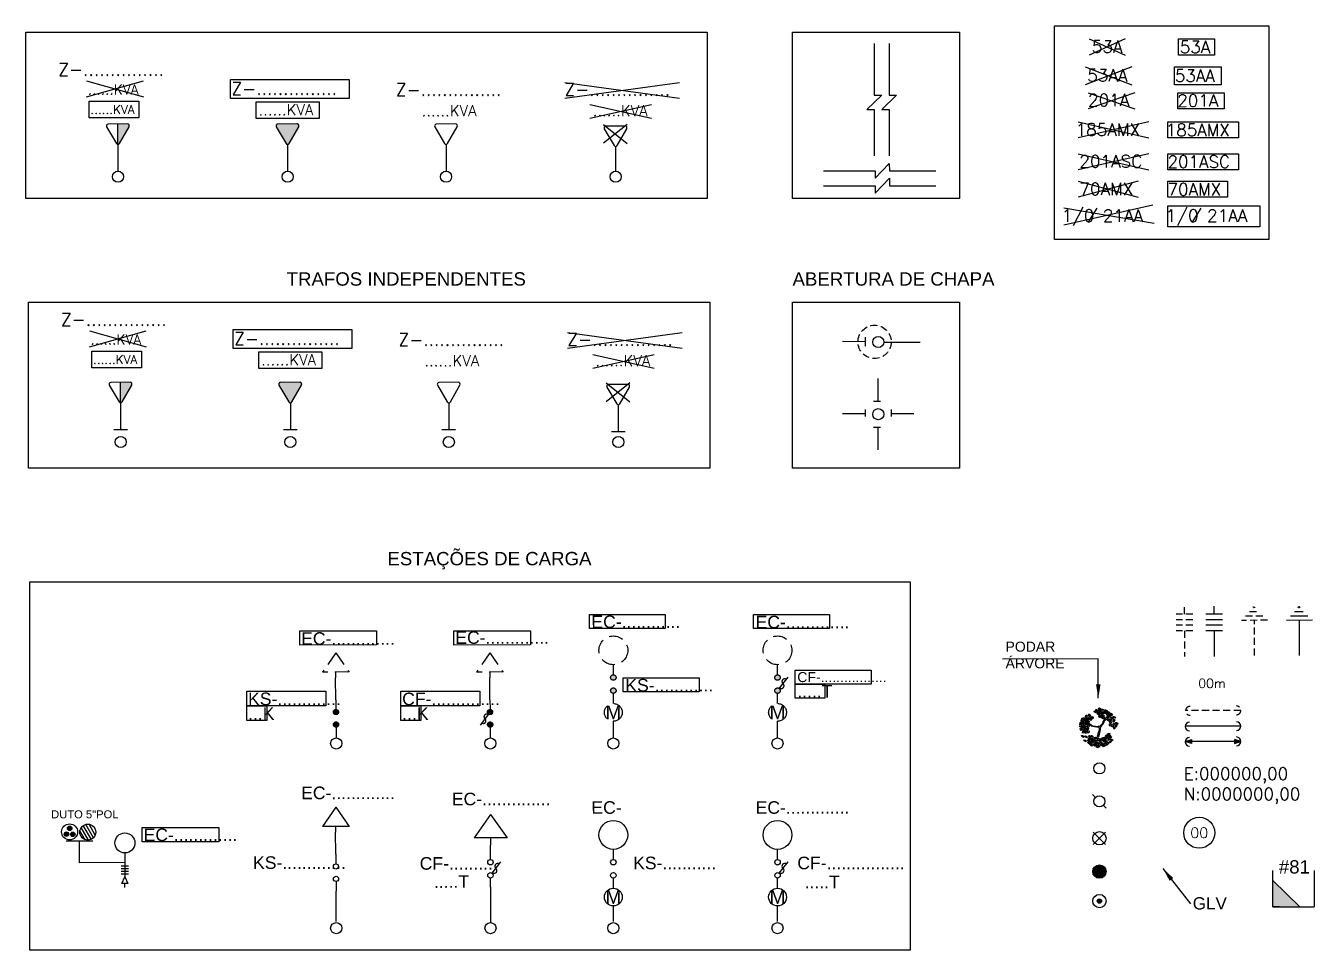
# Model space of a CAD drawing. Header units: millimetres. Extents: x 914 to 1954, y 1483 to 3495.
# Drawn here: x 1011.6 to 1243.3, y 1862 to 2028.2 of the extents above; entities that cross this region are included whole.
import ezdxf
from ezdxf.enums import TextEntityAlignment as Align

# ---------------------------------------------------------------- set-up
doc = ezdxf.new("R2010")
doc.units = ezdxf.units.MM
for name, pattern in [('DASHDOTX2', [50.8, 25.4, -12.7, 0, -12.7]), ('DASHED', [19.05, 12.7, -6.35]), ('DASHED2', [0.375, 0.25, -0.125]), ('DASHEDX2', [38.1, 25.4, -12.7])]:
    doc.linetypes.add(name, pattern=pattern)
for name, color, linetype in [('ATERRAMENTO PROJETADO', 2, 'DASHDOTX2'), ('BT EXISTENTE', 6, 'Continuous'), ('BT PROJETADO', 6, 'DASHEDX2'), ('COTAS', 1, 'Continuous'), ('EQUIP EXISTENTE', 3, 'Continuous'), ('EQUIP PROJETADO', 3, 'DASHEDX2'), ('ESTAI_EXISTENTE', 1, 'Continuous'), ('ESTAI_PROJETADA', 1, 'DASHED'), ('FRONTEIRA', 7, 'Continuous'), ('HACHURA', 1, 'Continuous'), ('instalar', 1, 'Continuous'), ('MT_EXISTENTE', 2, 'Continuous'), ('MUDANÇA DE BITOLA', 3, 'Continuous'), ('NOME DA RUA', 3, 'Continuous'), ('PONTO DO POSTE', 1, 'Continuous'), ('POSTE A RETIRAR', 2, 'Continuous'), ('POSTE A SUBSTITUIR', 2, 'Continuous'), ('POSTE_EXISTENTE', 2, 'Continuous'), ('POSTE_PROJETADO', 2, 'Continuous'), ('PÁRA RAIO EXISTENTE', 2, 'Continuous'), ('PÁRA RAIO PROJETADO', 2, 'DASHDOTX2'), ('RETIRAR', 1, 'Continuous'), ('SEPARAÇÃO DE BT EXIST.', 6, 'DASHED'), ('SEPARAÇÃO DE BT PROJ.', 6, 'DASHED'), ('TOPOGRAFIA', 2, 'Continuous'), ('TXT EQUIPAMENTO', 3, 'Continuous'), ('TXT TOPOGRAFIA', 2, 'Continuous')]:
    doc.layers.add(name, color=color, linetype=linetype)
doc.styles.add('ROMANS', font='romans.shx', dxfattribs={"height": 0.45})
doc.styles.get("Standard").update_dxf_attribs({"font": 'arial.ttf'})
doc.dimstyles.new('ISO-25', dxfattribs={"dimtxt": 2.5, "dimasz": 2.5, "dimexe": 1.25, "dimexo": 0.625, "dimtad": 1, "dimtxsty": 'Standard', "dimcen": 2.5, "dimadec": 0, "dimazin": 0, "dimtfac": 1, "dimtmove": 0, "dimatfit": 3, "dimfxl": 1, "dimarcsym": 0})

# ---------------------------------------------------------------- blocks, each defined once
blk = doc.blocks.new('ESTAÇÃO SIMPLIFICADA')
at = {"layer": 'EQUIP EXISTENTE', "ltscale": 0.1}
for p, q in [((0, -2.16), (0, 0)), ((-5.04, -2.16), (4.92, -2.16)), ((0, -9.18), (-5.04, -2.16)), ((0, -9.18), (4.92, -2.16))]:
    blk.add_line(p, q, dxfattribs=at)
blk = doc.blocks.new('A$C06E910DD')
at = {"layer": 'HACHURA'}
for p, q in [((0, 0.32), (0.15, 0.35)), ((0.05, 0.16), (0, 0.32)), ((0.34, 0), (0.05, 0.16)), ((0.15, 0.35), (0.42, 0.2)), ((0.42, 0.2), (0.34, 0))]:
    blk.add_line(p, q, dxfattribs=at)
blk = doc.blocks.new('A$C0C5567E4')
at = {"layer": 'HACHURA', "color": 2}
for points in [[(1.79, 4.36), (2.12, 4.09), (2.59, 3.92), (3.34, 3.9), (3.68, 4), (3.89, 4.21), (4.13, 4.47), (4.22, 4.8), (4.33, 4.92), (4.38, 5.13)], [(4.62, 5.02), (4.37, 4.8), (4.24, 4.44), (3.72, 3.72), (3.65, 3.34), (3.4, 2.19), (3.26, 1.87)]]:
    blk.add_spline(points, degree=3, dxfattribs=at)
at = {"layer": 'HACHURA', "color": 2, "start_tangent": (0.504133, -0.863626)}
blk.add_spline([(3.1, 1.89), (3.27, 2.31), (3.39, 2.94), (3.53, 3.53), (3.43, 3.69), (3.04, 3.77), (2.61, 3.8), (2.1, 3.95), (1.74, 4.24)], degree=3, dxfattribs=at)
at = {"layer": 'HACHURA', "color": 2}
for p in [(3.38, 6.84), (3.91, 6.65), (0.18, 4.59), (0.82, 4.73), (0.9, 5.05), (1.3, 4.62), (1.69, 4.95), (2.57, 6.3), (2.85, 6.59), (3.05, 6.18), (3.1, 5.91), (3.38, 6.56), (3.4, 5.4), (3.5, 5.59), (3.85, 6.18), (3.87, 5.23), (4.48, 6.51), (4.81, 5.29), (4.88, 4.85), (4.96, 6.2), (5.02, 5.52), (5.28, 4.88), (5.35, 5.69), (5.43, 5.88), (5.56, 5.18), (5.96, 5.33), (0.22, 4.15), (1.1, 4.06), (6.42, 4.25), (0.3, 1.9), (0.72, 1.11), (0.89, 1.82), (2.66, 1.57), (5.5, 1.27)]:
    blk.add_blockref('A$C06E910DD', p, dxfattribs=at)
for p, rotation in [((-0.08, 4.57), 287.5845741692682), ((0.19, 5.31), 287.5845741692682), ((0.48, 5.14), 339.9492653188714), ((0.5, 4.78), 287.5845741692682), ((0.94, 5.86), 287.5845741692682), ((1.24, 4.32), 44.85674982114718), ((1.18, 5.21), 321.8606701227987), ((1.43, 6.06), 287.5845741692682), ((1.58, 5.72), 287.5845741692682), ((2.03, 5.55), 287.5845741692682), ((3.44, 6.27), 339.9492653188714), ((3.74, 6.18), 284.6254055045765), ((4.2, 5.45), 44.85674982114718), ((4.14, 6.34), 321.8606701227987), ((4.3, 5.16), 350.142008727332), ((4.39, 6.27), 321.8606701227987), ((4.68, 6), 333.2656986432685), ((5.8, 4.64), 145.8210064838326), ((6.33, 4.74), 91.82943485019089), ((-0.1, 4.14), 287.5845741692682), ((-0.06, 3.31), 329.2581705778052), ((0.18, 3.88), 287.5845741692682), ((0.35, 3.02), 287.5845741692682), ((0.51, 3.45), 287.5845741692682), ((0.56, 4.3), 287.5845741692682), ((0.61, 3.94), 287.5845741692682), ((0.71, 3.3), 287.5845741692682), ((0.88, 2.99), 287.5845741692682), ((0.92, 3.84), 287.5845741692682), ((1.15, 3.52), 287.5845741692682), ((1.29, 3.07), 287.5845741692682), ((1.3, 4.08), 287.5845741692682), ((1.32, 4.46), 287.5845741692682), ((4.73, 2.5), 237.3343713604188), ((5.1, 2.79), 237.3343713604188), ((5.25, 2.47), 237.3343713604188), ((5.72, 4.05), 117.2882976051406), ((6.13, 3.89), 114.162808360172), ((6.38, 4.16), 108.918745368954), ((6.47, 3.52), 113.6514681379108), ((6.77, 3.85), 110.169164315818), ((1.37, 1.13), 350.142008727332), ((1.41, 0.73), 350.142008727332), ((1.51, 1.52), 350.142008727332), ((1.55, 1.9), 350.142008727332), ((1.78, 0.41), 350.142008727332), ((1.83, 0.85), 350.142008727332), ((1.96, 1.15), 350.142008727332), ((1.97, 1.92), 350.142008727332), ((2.06, 1.42), 350.142008727332), ((2.31, 1.23), 287.5845741692682), ((2.34, 0.37), 350.142008727332), ((2.49, 1.68), 287.5845741692682), ((2.69, 0.52), 350.142008727332), ((2.7, 1.29), 287.5845741692682), ((2.83, 0.06), 350.142008727332), ((3.07, 1.67), 287.5845741692682), ((3.1, 0.68), 350.142008727332), ((3.14, 0.2), 350.142008727332), ((3.43, 0.96), 350.142008727332), ((3.53, 1.34), 350.142008727332), ((3.55, 0.42), 350.142008727332), ((4.01, 1.99), 237.3343713604188), ((3.84, 0.58), 350.142008727332), ((4.05, 1.11), 350.142008727332), ((4.34, 0.69), 237.3343713604188), ((4.29, 1.33), 350.142008727332), ((4.33, 1.64), 350.142008727332), ((4.61, 1.14), 237.3343713604188), ((4.61, 0.9), 350.142008727332), ((4.83, 0.94), 237.3343713604188), ((4.78, 1.73), 350.142008727332), ((5.15, 1.78), 237.3343713604188), ((5.38, 1.35), 237.3343713604188), ((5.44, 2.2), 237.3343713604188)]:
    blk.add_blockref('A$C06E910DD', p, dxfattribs=dict(at, rotation=rotation))
blk = doc.blocks.new('ESTAÇÃO CONSUMIDORA EXISTENTE')
at = {"layer": 'EQUIP EXISTENTE', "ltscale": 0.1}
blk.add_line((-3.98, 0), (0, 0), dxfattribs=at)
blk.add_circle((-6.98, 0), 3, dxfattribs=at)

msp = doc.modelspace()

# ---------------------------------------------------------------- hatches: boundary and pattern name
at = {"layer": 'EQUIP EXISTENTE'}
h = msp.add_hatch(color=256, dxfattribs=at)
h.dxf.hatch_style = 1
h.paths.add_polyline_path([(1028.15, 2006.87, 0.267949), (1028.43, 2007.03), (1030.14, 2010.04, 0.57735), (1029.85, 2010.54), (1028.15, 2010.52)])
h = msp.add_hatch(color=256, dxfattribs=at)
h.dxf.hatch_style = 1
h.paths.add_polyline_path([(1028.63, 1960.41, 0.267949), (1028.92, 1960.58), (1030.62, 1963.59, 0.57735), (1030.33, 1964.08), (1028.63, 1964.07)])
at = {"layer": 'EQUIP PROJETADO', "ltscale": 0.1}
h = msp.add_hatch(color=256, dxfattribs=at)
h.dxf.hatch_style = 1
h.paths.add_polyline_path([(1058.38, 2007.03, 0.57735), (1058.95, 2007.03), (1060.66, 2010.04, 0.57735), (1060.37, 2010.54), (1056.91, 2010.51, 0.57735), (1056.63, 2010.01)])
h = msp.add_hatch(color=256, dxfattribs=at)
h.dxf.hatch_style = 1
h.paths.add_polyline_path([(1058.86, 1960.58, 0.57735), (1059.44, 1960.58), (1061.15, 1963.59, 0.57735), (1060.85, 1964.08), (1057.4, 1964.06, 0.57735), (1057.11, 1963.56)])
h = msp.add_hatch(color=256, dxfattribs=at)
h.dxf.hatch_style = 1
h.paths.add_polyline_path([(1116.75, 1910.99, 1), (1117.73, 1910.99, 1)])
h.paths.add_polyline_path([(1117.73, 1908.64, 1), (1116.75, 1908.64, 1)])
h = msp.add_hatch(color=256, dxfattribs=at)
h.dxf.hatch_style = 1
h.paths.add_polyline_path([(1146.77, 1910.5, 1), (1146.77, 1911.48, 1)])
h.paths.add_polyline_path([(1146.77, 1908.15, 1), (1146.77, 1909.13, 1)])
h = msp.add_hatch(color=256, dxfattribs=at)
h.dxf.hatch_style = 1
h.paths.add_polyline_path([(1067.82, 1904.79, 1), (1066.89, 1904.79, 1)])
h = msp.add_hatch(color=256, dxfattribs=at)
h.dxf.hatch_style = 1
h.paths.add_polyline_path([(1095.54, 1904.79, 1), (1094.6, 1904.79, 1)])
h = msp.add_hatch(color=256, dxfattribs=at)
h.dxf.hatch_style = 1
h.paths.add_polyline_path([(1067.84, 1902.55, 1), (1066.91, 1902.55, 1)])
h = msp.add_hatch(color=256, dxfattribs=at)
h.dxf.hatch_style = 1
h.paths.add_polyline_path([(1095.56, 1902.55, 1), (1094.62, 1902.55, 1)])
at = {"layer": 'HACHURA', "ltscale": 0.1}
h = msp.add_hatch(color=256, dxfattribs=at)
h.dxf.hatch_style = 1
h.paths.add_polyline_path([(1019.06, 1883.89, 1), (1019.86, 1883.89, 1)])
h.paths.add_polyline_path([(1018.48, 1882.83, 1), (1019.28, 1882.83, 1)])
h.paths.add_polyline_path([(1020.43, 1882.81, 1), (1019.63, 1882.81, 1)])
at = {"layer": 'HACHURA', "linetype": 'Continuous', "ltscale": 0.15}
h = msp.add_hatch(dxfattribs=at)
h.set_pattern_fill('LINE', color=256, scale=0.158522, angle=120, style=0)
h.set_pattern_definition([(120, (-4921.5705, 1204.68743), (-0.43587805, -0.25165431), [])])
h.paths.add_polyline_path([(1024.18, 1883.2, 1), (1021.29, 1883.2, 1)])
at = {"layer": 'MUDANÇA DE BITOLA', "ltscale": 0.1}
h = msp.add_hatch(color=1, dxfattribs=at)
h.dxf.hatch_style = 1
h.paths.add_polyline_path([(1221.21, 1899.16), (1221.21, 1899.86), (1220.06, 1899.51)])
h = msp.add_hatch(color=1, dxfattribs=at)
h.dxf.hatch_style = 1
h.paths.add_polyline_path([(1230.08, 1899.51), (1228.93, 1899.86), (1228.93, 1899.16)])
at = {"layer": 'POSTE A SUBSTITUIR', "ltscale": 0.1}
h = msp.add_hatch(color=256, dxfattribs=at)
h.dxf.hatch_style = 1
h.paths.add_polyline_path([(1205.05, 1870.81, -1), (1204.25, 1870.81, -1)])
at = {"layer": 'POSTE_PROJETADO', "ltscale": 0.1}
h = msp.add_hatch(color=256, dxfattribs=at)
h.dxf.hatch_style = 1
h.paths.add_polyline_path([(1205.85, 1876.11, 0.393105), (1204.73, 1877.31), (1204.56, 1877.31, 0.393105), (1203.45, 1876.11, 1)])
at = {"layer": 'TXT TOPOGRAFIA', "ltscale": 0.1}
h = msp.add_hatch(color=256, dxfattribs=at)
h.dxf.hatch_style = 1
h.paths.add_polyline_path([(1235.83, 1869.78), (1240.7, 1869.78), (1235.83, 1874.51)])

# ---------------------------------------------------------------- linework, layer by layer
at = {"ltscale": 0.1}
for p, q in [((1117.24, 1913.3), (1117.24, 1913.3)), ((1117.24, 1913.3), (1117.24, 1913.3)), ((1117.24, 1913.3), (1117.24, 1913.3)), ((1117.24, 1913.3), (1117.24, 1913.3)), ((1117.24, 1913.3), (1117.24, 1913.3)), ((1117.24, 1913.3), (1117.24, 1913.3)), ((1117.24, 1913.3), (1117.24, 1913.3)), ((1117.24, 1913.3), (1117.24, 1913.3)), ((1117.24, 1913.3), (1117.24, 1913.3)), ((1146.77, 1913.3), (1146.77, 1913.3)), ((1146.77, 1913.3), (1146.77, 1913.3)), ((1146.77, 1913.3), (1146.77, 1913.3)), ((1146.77, 1913.3), (1146.77, 1913.3)), ((1146.77, 1913.3), (1146.77, 1913.3)), ((1146.77, 1913.3), (1146.77, 1913.3)), ((1146.77, 1913.3), (1146.77, 1913.3)), ((1146.77, 1913.3), (1146.77, 1913.3)), ((1146.77, 1913.3), (1146.77, 1913.3)), ((1117.24, 1880.1), (1117.24, 1880.1)), ((1117.24, 1880.1), (1117.24, 1880.1)), ((1117.24, 1880.1), (1117.24, 1880.1)), ((1117.24, 1880.1), (1117.24, 1880.1)), ((1117.24, 1880.1), (1117.24, 1880.1)), ((1117.24, 1880.1), (1117.24, 1880.1)), ((1117.24, 1880.1), (1117.24, 1880.1)), ((1117.24, 1880.1), (1117.24, 1880.1)), ((1117.24, 1880.1), (1117.24, 1880.1)), ((1146.77, 1880.1), (1146.77, 1880.1)), ((1146.77, 1880.1), (1146.77, 1880.1)), ((1146.77, 1880.1), (1146.77, 1880.1)), ((1146.77, 1880.1), (1146.77, 1880.1)), ((1146.77, 1880.1), (1146.77, 1880.1)), ((1146.77, 1880.1), (1146.77, 1880.1)), ((1146.77, 1880.1), (1146.77, 1880.1)), ((1146.77, 1880.1), (1146.77, 1880.1)), ((1146.77, 1880.1), (1146.77, 1880.1))]:
    msp.add_line(p, q, dxfattribs=at)
at = {"layer": 'ATERRAMENTO PROJETADO', "linetype": 'DASHED2', "ltscale": 5}
for p, q in [((1234.88, 1921.29, 0), (1230.19, 1921.28, 0)), ((1230.92, 1922.07, 0), (1234.05, 1922.07, 0)), ((1231.65, 1922.86, 0), (1233.21, 1922.86, 0)), ((1232.54, 1914.99), (1232.54, 1921.28, 0))]:
    msp.add_line(p, q, dxfattribs=at)
at = {"layer": 'ATERRAMENTO PROJETADO', "linetype": 'Continuous', "ltscale": 0.7}
for p, q in [((1242.98, 1921.29, 0), (1238.28, 1921.28, 0)), ((1239.01, 1922.07, 0), (1242.14, 1922.07, 0)), ((1239.74, 1922.86, 0), (1241.31, 1922.86, 0)), ((1240.63, 1914.99), (1240.63, 1921.28, 0))]:
    msp.add_line(p, q, dxfattribs=at)
at = {"layer": 'ATERRAMENTO PROJETADO', "linetype": 'DASHED2', "ltscale": 0.1}
msp.add_circle((1232.42, 1923.64, 0), 0.13, dxfattribs=at)
at = {"layer": 'ATERRAMENTO PROJETADO', "linetype": 'Continuous', "ltscale": 0.1}
msp.add_circle((1240.52, 1923.64, 0), 0.13, dxfattribs=at)
at = {"layer": 'BT EXISTENTE', "ltscale": 0.1}
for p, q in [((1162.55, 1971.38), (1158.46, 1971.39)), ((1165.88, 1971.32), (1172.41, 1971.32)), ((1164.83, 1964.76), (1164.82, 1960.67)), ((1162.55, 1958.4), (1158.46, 1958.41)), ((1171.29, 1958.39), (1167.21, 1958.4)), ((1164.82, 1956.02), (1164.81, 1951.93))]:
    msp.add_line(p, q, dxfattribs=at)
at = {"layer": 'BT PROJETADO', "ltscale": 0.1}
msp.add_line((1162.55, 1972.2), (1162.55, 1970.56), dxfattribs=at)
at = {"layer": 'EQUIP EXISTENTE'}
for p, q in [((1028.15, 2006.87), (1028.15, 2010.52)), ((1028.15, 2006.87), (1028.15, 2002.04)), ((1058.67, 2006.87), (1058.67, 2002.04)), ((1087.15, 2006.87), (1087.15, 2002.04)), ((1117.65, 2006.49), (1117.65, 2002.04)), ((1028.63, 1960.41), (1028.63, 1964.07)), ((1028.63, 1960.41), (1028.63, 1955.59)), ((1059.15, 1960.41), (1059.15, 1955.59)), ((1087.64, 1960.41), (1087.64, 1955.59)), ((1118.13, 1960.04), (1118.13, 1955.21)), ((1027.42, 1955.59), (1029.85, 1955.59)), ((1057.94, 1955.59), (1060.37, 1955.59)), ((1086.42, 1955.59), (1088.85, 1955.59)), ((1116.91, 1955.21), (1119.35, 1955.21)), ((1067.33, 1887.67), (1064.93, 1884.22)), ((1067.33, 1887.67), (1069.72, 1884.21)), ((1069.72, 1884.24), (1064.93, 1884.22)), ((1029.4, 1877.07), (1029.4, 1875.15)), ((1095.44, 1875.83), (1097.03, 1877.88)), ((1147.07, 1875.83), (1148.67, 1877.88))]:
    msp.add_line(p, q, dxfattribs=at)
at = {"layer": 'EQUIP EXISTENTE', "ltscale": 0.1}
for p, q in [((1030.05, 1877.07), (1028.75, 1877.07)), ((1030.05, 1876.59), (1028.74, 1876.59)), ((1030.05, 1876.11), (1028.74, 1876.11)), ((1030.05, 1875.63), (1028.74, 1875.63)), ((1028.82, 1873.96), (1029.4, 1875.15)), ((1029.4, 1875.15), (1029.94, 1873.94)), ((1029.94, 1873.94), (1028.82, 1873.96)), ((1029.4, 1873.23), (1029.4, 1873.95))]:
    msp.add_line(p, q, dxfattribs=at)
at = {"layer": 'EQUIP EXISTENTE'}
for points in [[(1028.43, 2007.03), (1030.14, 2010.04, 0.57735), (1029.85, 2010.54), (1026.39, 2010.51, 0.57735), (1026.11, 2010.01), (1027.86, 2007.03, 0.57735)], [(1087.44, 2007.03), (1089.15, 2010.04, 0.57735), (1088.86, 2010.54), (1085.4, 2010.51, 0.57735), (1085.12, 2010.01), (1086.86, 2007.03, 0.57735)], [(1117.93, 2006.66), (1119.64, 2009.66, 0.57735), (1119.35, 2010.16), (1115.89, 2010.14, 0.57735), (1115.61, 2009.64), (1117.36, 2006.66, 0.57735)], [(1028.92, 1960.58), (1030.62, 1963.59, 0.57735), (1030.33, 1964.08), (1026.88, 1964.06, 0.57735), (1026.59, 1963.56), (1028.34, 1960.58, 0.57735)], [(1087.93, 1960.58), (1089.63, 1963.59, 0.57735), (1089.34, 1964.08), (1085.88, 1964.06, 0.57735), (1085.6, 1963.56), (1087.35, 1960.58, 0.57735)], [(1118.42, 1960.21), (1120.12, 1963.21, 0.57735), (1119.83, 1963.71), (1116.38, 1963.68, 0.57735), (1116.09, 1963.18), (1117.84, 1960.2, 0.57735)]]:
    msp.add_lwpolyline(points, format="xyb", close=True, dxfattribs=at)
at = {"layer": 'EQUIP EXISTENTE', "ltscale": 0.1}
msp.add_circle((1067.4, 1899.14), 1, dxfattribs=at)
at = {"layer": 'EQUIP EXISTENTE'}
for centre, radius in [((1117.24, 1882.7), 2.59), ((1146.77, 1882.7), 2.59), ((1067.35, 1877.04), 0.467), ((1095.14, 1877.79), 0.49), ((1117.24, 1877.79), 0.49), ((1146.77, 1877.79), 0.49), ((1067.37, 1874.79), 0.467), ((1095.14, 1875.44), 0.49), ((1117.24, 1875.44), 0.49), ((1146.77, 1875.44), 0.49), ((1117.24, 1871.53), 1.6), ((1146.77, 1871.53), 1.6)]:
    msp.add_circle(centre, radius, dxfattribs=at)
for centre, start, end in [((1096.41, 1877.08), 52.1557, 232.1557), ((1148.05, 1877.08), 52.1557, 232.1557), ((1095.81, 1876.31), 232.1557, 52.1557), ((1147.45, 1876.31), 232.1557, 52.1557)]:
    msp.add_arc(centre, 0.49, start, end, dxfattribs=at)
at = {"layer": 'EQUIP PROJETADO', "ltscale": 0.1}
for p, q in [((1067.33, 1915.43), (1064.93, 1911.97)), ((1067.33, 1915.43), (1069.72, 1911.96)), ((1095.04, 1915.43), (1092.65, 1911.97)), ((1095.04, 1915.43), (1097.43, 1911.96)), ((1069.72, 1912), (1064.93, 1911.97)), ((1097.43, 1912), (1092.65, 1911.97))]:
    msp.add_line(p, q, dxfattribs=at)
at = {"layer": 'EQUIP PROJETADO', "ltscale": 0.15}
for p, q in [((1147.07, 1909.02), (1148.67, 1911.08)), ((1094.79, 1904.42), (1093.28, 1902.44))]:
    msp.add_line(p, q, dxfattribs=at)
at = {"layer": 'EQUIP PROJETADO'}
for points in [[(1058.95, 2007.03), (1060.66, 2010.04, 0.57735), (1060.37, 2010.54), (1056.91, 2010.51, 0.57735), (1056.63, 2010.01), (1058.38, 2007.03, 0.57735)], [(1059.44, 1960.58), (1061.15, 1963.59, 0.57735), (1060.85, 1964.08), (1057.4, 1964.06, 0.57735), (1057.11, 1963.56), (1058.86, 1960.58, 0.57735)]]:
    msp.add_lwpolyline(points, format="xyb", close=True, dxfattribs=at)
at = {"layer": 'EQUIP PROJETADO', "ltscale": 0.1}
for centre, radius in [((1117.24, 1915.89), 2.59), ((1146.77, 1915.89), 2.59), ((1117.24, 1904.73), 1.6), ((1146.77, 1904.73), 1.6)]:
    msp.add_circle(centre, radius, dxfattribs=at)
at = {"layer": 'EQUIP PROJETADO'}
for centre, radius in [((1117.24, 1910.99), 0.49), ((1146.77, 1910.99), 0.49), ((1117.24, 1908.64), 0.49), ((1146.77, 1908.64), 0.49), ((1067.35, 1904.79), 0.467), ((1095.07, 1904.79), 0.467), ((1067.37, 1902.55), 0.467), ((1095.09, 1902.55), 0.467)]:
    msp.add_circle(centre, radius, dxfattribs=at)
for centre, radius, start, end in [((1147.45, 1909.51), 0.49, 232.1557, 52.1557), ((1148.05, 1910.28), 0.49, 52.1557, 232.1557), ((1093.87, 1903.21), 0.467, 232.645, 52.645), ((1094.44, 1903.95), 0.467, 52.645, 232.645)]:
    msp.add_arc(centre, radius, start, end, dxfattribs=at)
at = {"layer": 'ESTAI_EXISTENTE', "ltscale": 0.1}
for p, q in [((1230.08, 1902.26), (1220.06, 1902.26)), ((1230.08, 1899.51), (1221.21, 1899.51))]:
    msp.add_line(p, q, dxfattribs=at)
for centre, start, end in [((1220.85, 1902.19), 89.8557, 269.8557), ((1229.28, 1902.26), 269.8557, 89.8557), ((1220.85, 1899.44), 89.8557, 269.8557), ((1229.28, 1899.51), 269.8557, 89.8557)]:
    msp.add_arc(centre, 0.8, start, end, dxfattribs=at)
at = {"layer": 'ESTAI_PROJETADA', "ltscale": 0.1}
msp.add_line((1230.08, 1905.09), (1220.15, 1905.09), dxfattribs=at)
for centre, start, end in [((1220.95, 1905.02), 89.8557, 269.8557), ((1229.28, 1905.09), 269.8557, 89.8557)]:
    msp.add_arc(centre, 0.8, start, end, dxfattribs=at)
at = {"layer": 'FRONTEIRA', "ltscale": 0.1}
for points in [[(1196.56, 2028.18), (1235.1, 2028.18), (1235.1, 1989.76), (1196.56, 1989.76)], [(1011.57, 2027.01), (1134.13, 2027.01), (1134.13, 1997.14), (1011.57, 1997.14)], [(1149.45, 2027.01), (1179.51, 2027.01), (1179.51, 1997.14), (1149.45, 1997.14)], [(1012.06, 1978.48), (1134.62, 1978.48), (1134.62, 1948.62), (1012.06, 1948.62)], [(1149.45, 1978.48), (1179.51, 1978.48), (1179.51, 1948.62), (1149.45, 1948.62)], [(1012.31, 1928.2), (1170.61, 1928.2), (1170.61, 1861.97), (1012.31, 1861.97)]]:
    msp.add_lwpolyline(points, close=True, dxfattribs=at)
at = {"layer": 'HACHURA'}
for p, q in [((1022.52, 2018.27), (1032.73, 2015.42)), ((1022.52, 2015.42), (1032.73, 2018.27)), ((1108.53, 2017.98), (1129.11, 2015.19)), ((1108.53, 2015.19), (1129.11, 2017.98)), ((1113.04, 2014.04), (1124.11, 2011.56)), ((1113.04, 2011.56), (1124.11, 2014.04)), ((1023.01, 1973.32), (1033.22, 1970.47)), ((1023.01, 1970.47), (1033.22, 1973.32)), ((1109.02, 1973.03), (1129.6, 1970.24)), ((1109.02, 1970.24), (1129.6, 1973.03)), ((1113.53, 1969.1), (1124.59, 1966.61)), ((1113.53, 1966.61), (1124.59, 1969.1))]:
    msp.add_line(p, q, dxfattribs=at)
at = {"layer": 'HACHURA', "linetype": 'Continuous', "ltscale": 0.15}
for p, q in [((1018.84, 1881.64), (1023.66, 1881.61)), ((1021.22, 1877.68), (1021.25, 1881.63)), ((1029.4, 1877.72), (1021.22, 1877.68))]:
    msp.add_line(p, q, dxfattribs=at)
at = {"layer": 'HACHURA'}
for points in [[(1048.39, 2015.11), (1048.39, 2018.54), (1069.74, 2018.54), (1069.75, 2015.12)], [(1022.97, 2011.62), (1022.97, 2014.6), (1031.92, 2014.61), (1031.92, 2011.63)], [(1052.99, 2011.5), (1052.99, 2014.48), (1064.35, 2014.49), (1064.35, 2011.51)], [(1048.87, 1970.16), (1048.87, 1973.59), (1070.23, 1973.59), (1070.23, 1970.17)], [(1023.46, 1966.67), (1023.45, 1969.65), (1032.41, 1969.66), (1032.41, 1966.68)], [(1053.48, 1966.55), (1053.48, 1969.53), (1064.83, 1969.54), (1064.83, 1966.56)], [(1112.93, 1919.8), (1112.93, 1922.32), (1126.57, 1922.32), (1126.57, 1919.8)], [(1142.46, 1919.8), (1142.46, 1922.32), (1156.11, 1922.32), (1156.11, 1919.8)], [(1060.84, 1916.84), (1060.84, 1919.39), (1074.64, 1919.39), (1074.64, 1916.85)], [(1088.55, 1916.84), (1088.55, 1919.39), (1102.35, 1919.39), (1102.35, 1916.85)], [(1149.96, 1909.82), (1149.96, 1912.34), (1163.61, 1912.34), (1163.61, 1909.82)], [(1119.03, 1908.43), (1119.03, 1910.95), (1132.68, 1910.95), (1132.68, 1908.43)], [(1149.96, 1907.3), (1149.96, 1909.82), (1155.3, 1909.82), (1155.3, 1907.3)], [(1051.3, 1905.9), (1051.3, 1908.54), (1065.52, 1908.55), (1065.52, 1905.91)], [(1079.01, 1905.9), (1079.01, 1908.54), (1093.24, 1908.55), (1093.24, 1905.91)], [(1051.3, 1903.28), (1051.3, 1905.9), (1054.91, 1905.9), (1054.91, 1903.28)], [(1079.01, 1903.28), (1079.01, 1905.9), (1082.63, 1905.9), (1082.63, 1903.28)], [(1032.49, 1881.47), (1032.49, 1884.02), (1046.28, 1884.02), (1046.29, 1881.48)]]:
    msp.add_lwpolyline(points, close=True, dxfattribs=at)
at = {"layer": 'HACHURA', "linetype": 'Continuous', "ltscale": 0.15}
for centre, radius in [((1019.46, 1883.25), 1.44), ((1019.46, 1883.89), 0.398), ((1022.73, 1883.2), 1.44), ((1018.88, 1882.83), 0.398), ((1020.03, 1882.81), 0.398)]:
    msp.add_circle(centre, radius, dxfattribs=at)
at = {"layer": 'instalar', "ltscale": 0.1}
for points in [[(1218.9, 2025.81), (1225.37, 2025.81), (1225.37, 2022.88), (1218.9, 2022.88)], [(1218.17, 2020.79), (1226.57, 2020.79), (1226.57, 2017.56), (1218.17, 2017.56)], [(1218.73, 2016.13), (1227.1, 2016.13), (1227.1, 2013.26), (1218.73, 2013.26)], [(1216.94, 2010.94), (1229.64, 2010.94), (1229.64, 2008.05), (1216.94, 2008.05)], [(1216.94, 2005.15), (1229.64, 2005.15), (1229.64, 2002.26), (1216.94, 2002.26)], [(1216.94, 2000.25), (1227.71, 2000.25), (1227.71, 1997.35), (1216.94, 1997.35)]]:
    msp.add_lwpolyline(points, close=True, dxfattribs=at)
at = {"layer": 'MT_EXISTENTE', "ltscale": 0.1}
for p, q in [((1067.3, 1911.98), (1067.3, 1910.94)), ((1095.01, 1911.98), (1095.02, 1910.94)), ((1067.34, 1906.99), (1067.3, 1910.94)), ((1095.05, 1906.99), (1095.02, 1910.94)), ((1117.24, 1900.14), (1117.24, 1903.13)), ((1146.77, 1900.14), (1146.77, 1903.13)), ((1067.34, 1879.24), (1067.3, 1883.19)), ((1067.4, 1867.14), (1067.39, 1872.59)), ((1095.14, 1873.3), (1095.14, 1866.94))]:
    msp.add_line(p, q, dxfattribs=at)
at = {"layer": 'MT_EXISTENTE'}
for p, q in [((1117.24, 1911.48), (1117.24, 1913.3)), ((1146.77, 1911.48), (1146.77, 1913.3)), ((1067.34, 1906.99), (1067.35, 1905.25)), ((1095.05, 1906.99), (1095.07, 1905.25)), ((1117.24, 1906.33), (1117.24, 1908.15)), ((1146.77, 1906.33), (1146.77, 1908.15)), ((1067.38, 1902.08), (1067.39, 1900.14)), ((1095.1, 1902.08), (1095.11, 1900.14)), ((1067.3, 1884.23), (1067.3, 1883.19)), ((1067.34, 1879.24), (1067.35, 1877.5)), ((1095.14, 1878.28), (1095.14, 1880.87)), ((1117.24, 1878.28), (1117.24, 1880.1)), ((1146.77, 1878.28), (1146.77, 1880.1)), ((1095.14, 1873.3), (1095.14, 1874.95)), ((1117.24, 1873.13), (1117.24, 1874.95)), ((1146.77, 1873.13), (1146.77, 1874.95)), ((1067.38, 1874.33), (1067.39, 1872.59)), ((1117.24, 1867.14), (1117.24, 1869.93)), ((1146.77, 1867.14), (1146.77, 1869.93))]:
    msp.add_line(p, q, dxfattribs=at)
at = {"layer": 'MUDANÇA DE BITOLA', "color": 1, "ltscale": 0.1}
for points in [[(1220.06, 1899.51), (1221.21, 1899.86), (1221.21, 1899.16), (1220.06, 1899.51)], [(1230.08, 1899.51), (1228.93, 1899.86), (1228.93, 1899.16), (1230.08, 1899.51)]]:
    msp.add_lwpolyline(points, close=True, dxfattribs=at)
at = {"layer": 'PONTO DO POSTE'}
msp.add_circle((1222.61, 1883.09), 2.79, dxfattribs=at)
at = {"layer": 'POSTE A RETIRAR', "ltscale": 0.1}
for p, q in [((1203.54, 1883.21), (1205.75, 1881)), ((1203.54, 1881), (1205.75, 1883.21))]:
    msp.add_line(p, q, dxfattribs=at)
at = {"layer": 'POSTE A RETIRAR'}
msp.add_circle((1204.65, 1882.1), 1.2, dxfattribs=at)
at = {"layer": 'POSTE A SUBSTITUIR'}
msp.add_circle((1204.65, 1870.81), 1.2, dxfattribs=at)
at = {"layer": 'POSTE A SUBSTITUIR', "ltscale": 0.1}
msp.add_circle((1204.65, 1870.81), 0.4, dxfattribs=at)
at = {"layer": 'POSTE_EXISTENTE', "ltscale": 0.1}
for p, q in [((1203.41, 1889.98), (1203.94, 1889.45)), ((1205.35, 1888.04), (1205.88, 1887.51))]:
    msp.add_line(p, q, dxfattribs=at)
for centre in [(1028.16, 2001.04), (1058.68, 2001.04), (1087.16, 2001.04), (1117.66, 2001.04), (1164.88, 1971.32), (1164.88, 1958.35), (1028.65, 1953.34), (1059.16, 1953.34), (1087.65, 1953.34), (1118.15, 1953.34), (1095.12, 1899.14), (1117.23, 1899.14), (1146.76, 1899.14), (1204.65, 1894.66), (1204.65, 1888.74), (1067.4, 1865.94), (1095.14, 1865.94), (1117.23, 1865.94), (1146.76, 1865.94)]:
    msp.add_circle(centre, 1, dxfattribs=at)
at = {"layer": 'POSTE_PROJETADO'}
msp.add_circle((1204.65, 1876.11), 1.2, dxfattribs=at)
at = {"layer": 'PÁRA RAIO EXISTENTE', "linetype": 'Continuous', "ltscale": 0.05}
for p, q in [((1225.29, 1922.39), (1225.29, 1923.82)), ((1226.79, 1922.4), (1223.79, 1922.39)), ((1226.79, 1921.4), (1223.79, 1921.39)), ((1226.8, 1920.4), (1223.8, 1920.39)), ((1226.8, 1919.4), (1223.8, 1919.39)), ((1225.3, 1919.39), (1225.31, 1914.77))]:
    msp.add_line(p, q, dxfattribs=at)
at = {"layer": 'PÁRA RAIO PROJETADO', "linetype": 'DASHEDX2', "ltscale": 0.05}
for p, q in [((1219.97, 1922.39), (1219.96, 1923.82)), ((1221.47, 1922.4), (1218.47, 1922.39)), ((1221.47, 1921.4), (1218.47, 1921.39)), ((1221.47, 1920.4), (1218.47, 1920.39)), ((1221.47, 1919.4), (1218.47, 1919.39)), ((1219.97, 1919.39), (1219.98, 1914.77))]:
    msp.add_line(p, q, dxfattribs=at)
at = {"layer": 'RETIRAR', "ltscale": 0.1}
for p, q in [((1202.82, 2025.81), (1209.29, 2022.88)), ((1209.29, 2025.81), (1202.82, 2022.88)), ((1202.09, 2020.79), (1210.49, 2017.56)), ((1210.49, 2020.79), (1202.09, 2017.56)), ((1202.65, 2016.13), (1211.02, 2013.26)), ((1211.02, 2016.13), (1202.65, 2013.26)), ((1200.86, 2010.94), (1213.56, 2008.05)), ((1213.56, 2010.94), (1200.86, 2008.05)), ((1200.86, 2005.15), (1213.56, 2002.26)), ((1213.56, 2005.15), (1200.86, 2002.26)), ((1200.86, 2000.25), (1211.63, 1997.35)), ((1211.63, 2000.25), (1200.86, 1997.35)), ((1214.25, 1995.92), (1198.27, 1992.34)), ((1198.27, 1995.47), (1214.51, 1992.71))]:
    msp.add_line(p, q, dxfattribs=at)
msp.add_lwpolyline([(1216.94, 1995.8), (1233.49, 1995.8), (1233.49, 1992.02), (1216.94, 1992.02)], close=True, dxfattribs=at)
at = {"layer": 'SEPARAÇÃO DE BT EXIST.', "ltscale": 0.1}
for p, q in [((1164, 1960.67), (1165.64, 1960.67)), ((1162.55, 1959.22), (1162.55, 1957.58)), ((1167.21, 1959.22), (1167.21, 1957.58)), ((1164, 1956.02), (1165.64, 1956.02))]:
    msp.add_line(p, q, dxfattribs=at)
at = {"layer": 'SEPARAÇÃO DE BT PROJ.', "ltscale": 0.1}
msp.add_circle((1164.22, 1971.35), 2.99, dxfattribs=at)
at = {"layer": 'TOPOGRAFIA'}
for p, q in [((1115.48, 2010.42), (1119.7, 2007.04)), ((1119.71, 2010.41), (1115.48, 2007.05)), ((1120.19, 1963.96), (1115.96, 1960.59)), ((1115.97, 1963.97), (1120.18, 1960.58))]:
    msp.add_line(p, q, dxfattribs=at)
for points in [[(1164.17, 2024.99), (1164.17, 2015.69), (1165.51, 2015.69), (1162.84, 2013.16), (1164.17, 2013.16), (1164.17, 2004.78)], [(1166.85, 2024.99), (1166.85, 2015.69), (1168.19, 2015.69), (1165.51, 2013.16), (1166.85, 2013.16), (1166.85, 2004.78)], [(1155.04, 2002.11), (1164.35, 2002.11), (1164.35, 2000.77), (1166.87, 2003.45), (1166.88, 2002.11), (1175.26, 2002.11)], [(1155.04, 1999.43), (1164.35, 1999.43), (1164.35, 1998.09), (1166.88, 2000.77), (1166.88, 1999.43), (1175.26, 1999.43)]]:
    msp.add_lwpolyline(points, dxfattribs=at)
at = {"layer": 'TXT TOPOGRAFIA', "ltscale": 0.1}
for p, q in [((1204.21, 1995.42), (1202.59, 1992.82)), ((1222.87, 1995.42), (1221.26, 1992.82)), ((1235.83, 1874.51), (1240.7, 1869.78)), ((1235.83, 1869.78), (1243.28, 1869.78))]:
    msp.add_line(p, q, dxfattribs=at)
for points in [[(1237.03, 1869.78), (1235.83, 1869.78), (1235.83, 1876.28)], [(1243.28, 1876.29), (1243.28, 1869.78)]]:
    msp.add_lwpolyline(points, dxfattribs=at)

# ---------------------------------------------------------------- block references
at = {"layer": 'EQUIP EXISTENTE', "xscale": 0.6, "yscale": 0.6, "zscale": 0.6}
for name, p, rotation in [('ESTAÇÃO SIMPLIFICADA', (1095.14, 1880.87), 180), ('ESTAÇÃO CONSUMIDORA EXISTENTE', (1029.4, 1877.07), 269.9945225427721)]:
    msp.add_blockref(name, p, dxfattribs=dict(at, rotation=rotation))
at = {"layer": 'TXT TOPOGRAFIA', "color": 2, "xscale": 1.000831401530013, "yscale": 1.000831401530013, "zscale": 1.000831401530013}
msp.add_blockref('A$C0C5567E4', (1201.13, 1898.33), dxfattribs=at)

# ---------------------------------------------------------------- texts
at = {"layer": 'COTAS', "style": 'ROMANS'}
msp.add_text('00m', height=1.655, rotation=0.0259, dxfattribs=at).set_placement((1222.41, 1909.13))
at = {"layer": 'FRONTEIRA'}
for s, p in [('TRAFOS INDEPENDENTES', (1058.48, 1981.45)), ('ABERTURA DE CHAPA', (1149.46, 1981.45)), ('ESTAÇÕES DE CARGA', (1076.61, 1931.17))]:
    msp.add_text(s, height=2.4, rotation=0.0259, dxfattribs=at).set_placement(p)
at = {"layer": 'MT_EXISTENTE'}
for p in [(1117.24, 1904.73), (1146.77, 1904.73), (1117.24, 1871.53), (1146.77, 1871.53)]:
    msp.add_text('M', height=2.46, dxfattribs=at).set_placement(p, align=Align.MIDDLE)
at = {"layer": 'NOME DA RUA', "attachment_point": 1, "rotation": 0.0259}
for s, width, heights, insert, char_height in [('EC-............', 18.3482, [0], (1113.29, 1922.16), 2.2629), ('EC-.............', 18.3482, [0], (1142.82, 1922.1), 2.2629), ('EC-.............', 16.4126, [0], (1061.09, 1919.14), 2.2629), ('EC-.............', 16.4126, [0], (1088.81, 1919.32), 2.2629), ('PODAR ÁRVORE', 18.3482, [0], (1187.77, 1917.45), 1.8), ('KS-............', 18.3482, [0], (1119.39, 1910.75), 2.2629), ('.....T', 18.3482, [0], (1150.32, 1909.66), 2.263), ('KS-.............', 16.4126, [0], (1051.55, 1908.29), 2.2629), ('CF-..............', 16.4126, [0], (1079.26, 1908.29), 2.2629), ('...K', 16.4126, [0], (1051.55, 1905.65), 2.263), ('...K', 16.4126, [0], (1079.27, 1905.65), 2.263), ('EC-.............', 16.4126, [0], (1061.09, 1891.39), 2.2629), ('EC-..............', 18.3482, [0], (1088.19, 1890.29), 2.2629), ('EC-', 18.3482, [0], (1113.29, 1888.76), 2.263), ('EC-.............', 18.3482, [0], (1142.82, 1888.76), 2.2629), ('EC-.............', 16.4126, [0], (1032.76, 1883.85), 2.2629), ('KS-.............', 16.4126, [0], (1052.44, 1878.85), 2.2629), ('CF-.........', 18.3482, [2.26], (1082.41, 1878.71), 2.2629), ('KS-...........', 18.3482, [0], (1120.79, 1878.79), 2.2629), ('CF-................', 18.3482, [0], (1150.32, 1878.79), 2.2629), ('.....T', 18.3482, [0], (1084.97, 1875.45), 2.263), ('.....T', 18.3482, [0], (1151.64, 1875.38), 2.263)]:
    msp.add_mtext_dynamic_manual_height_columns(s, width=width, gutter_width=12.5, heights=heights, dxfattribs=dict(at, insert=insert, char_height=char_height))
at = {"layer": 'PONTO DO POSTE', "color": 2, "style": 'ROMANS'}
msp.add_text('00', height=1.882, dxfattribs=at).set_placement((1222.61, 1883.09), align=Align.MIDDLE)
at = {"layer": 'TXT EQUIPAMENTO', "style": 'ROMANS'}
for s, height, p in [('Z-...............', 2.2629, (1017.42, 2019.21)), ('Z-...............', 2.2629, (1048.55, 2015.78)), ('Z-...............', 2.2629, (1078.11, 2015.59)), ('Z-...............', 2.2629, (1108.45, 2015.62)), ('Z-...............', 2.2629, (1017.9, 1974.26)), ('Z-...............', 2.2629, (1049.04, 1970.83)), ('Z-...............', 2.2629, (1078.59, 1970.64)), ('Z-...............', 2.2629, (1108.94, 1970.67)), ('E:000000,00', 2.2, (1219.83, 1892.62)), ('N:0000000,00', 2.2, (1219.84, 1888.96))]:
    msp.add_text(s, height=height, rotation=0.0259, dxfattribs=at).set_placement(p)
at = {"layer": 'TXT EQUIPAMENTO', "color": 2, "attachment_point": 1, "rotation": 0.0259, "style": 'ROMANS'}
for width, gutter_width, insert, char_height in [(14.7486, 10.05, (1022.72, 2017.64), 1.819), (12.8463, 8.75, (1023.19, 2013.92), 1.584), (15.9815, 10.89, (1053.42, 2014.06), 1.971), (15.9815, 10.89, (1082.76, 2013.89), 1.971), (15.9815, 10.89, (1113.52, 2013.92), 1.971), (14.7486, 10.05, (1023.21, 1972.7), 1.819), (12.8463, 8.75, (1023.67, 1968.97), 1.584), (15.9815, 10.89, (1053.9, 1969.11), 1.971), (15.9815, 10.89, (1083.25, 1968.94), 1.971), (15.9815, 10.89, (1114, 1968.97), 1.971)]:
    msp.add_mtext_dynamic_manual_height_columns('......KVA', width=width, gutter_width=gutter_width, heights=[0], dxfattribs=dict(at, insert=insert, char_height=char_height))
at = {"layer": 'TXT EQUIPAMENTO', "insert": (1150.32, 1911.98), "char_height": 1.8, "attachment_point": 1}
msp.add_mtext_dynamic_manual_height_columns('CF-.................', width=18.3482, gutter_width=12.5, heights=[0], dxfattribs=at)
at = {"layer": 'TXT EQUIPAMENTO', "attachment_point": 1}
for s, insert, char_height, rotation in [('DUTO 5"POL', (1016.13, 1887.12), 1.44, 0.0259), ('GLV', (1221.43, 1871.5), 2.2, 0.0518)]:
    msp.add_mtext_dynamic_manual_height_columns(s, width=18.3482, gutter_width=12.5, heights=[0], dxfattribs=dict(at, insert=insert, char_height=char_height, rotation=rotation))
at = {"layer": 'TXT TOPOGRAFIA', "style": 'ROMANS'}
for s, height, p in [('53A', 2.22, (1203.29, 2023.32)), ('53A', 2.2, (1219.11, 2023.27)), ('53AA', 2.22, (1202.46, 2018.16)), ('53AA', 2.2, (1218.23, 2018.11)), ('201A', 2.22, (1202.6, 2013.7)), ('201A', 2.2, (1218.66, 2013.64)), ('185AMX', 2.22, (1200.36, 2008.41)), ('185AMX', 2.2, (1216.59, 2008.36)), ('201ASC', 2.22, (1201.04, 2002.69)), ('201ASC', 2.2, (1216.91, 2002.64)), ('70AMX', 2.22, (1201.04, 1997.72)), ('70AMX', 2.2, (1216.91, 1997.67)), ('1/0 21AA', 2.22, (1197.85, 1992.94)), ('1/0 21AA', 2.22, (1216.59, 1992.94))]:
    msp.add_text(s, height=height, rotation=0.0259, dxfattribs=at).set_placement(p)
at = {"layer": 'TXT TOPOGRAFIA'}
msp.add_text('#81', height=2.4, dxfattribs=at).set_placement((1236.92, 1875.76))

# ---------------------------------------------------------------- leaders
at = {"layer": 'HACHURA'}
msp.add_leader([(1204.45, 1907.27), (1204.44, 1914.34), (1187.25, 1914.32)], dimstyle='ISO-25', override={"dimgap": 0.625, "dimtad": 0, "dimdsep": 46}, dxfattribs=at)
at = {"layer": 'HACHURA', "ltscale": 0.1}
msp.add_leader([(1216.06, 1876.66), (1221.05, 1870.32)], dimstyle='ISO-25', override={"dimgap": 0.625, "dimtad": 0, "dimdsep": 46}, dxfattribs=at)

doc.saveas('drawing.dxf')
